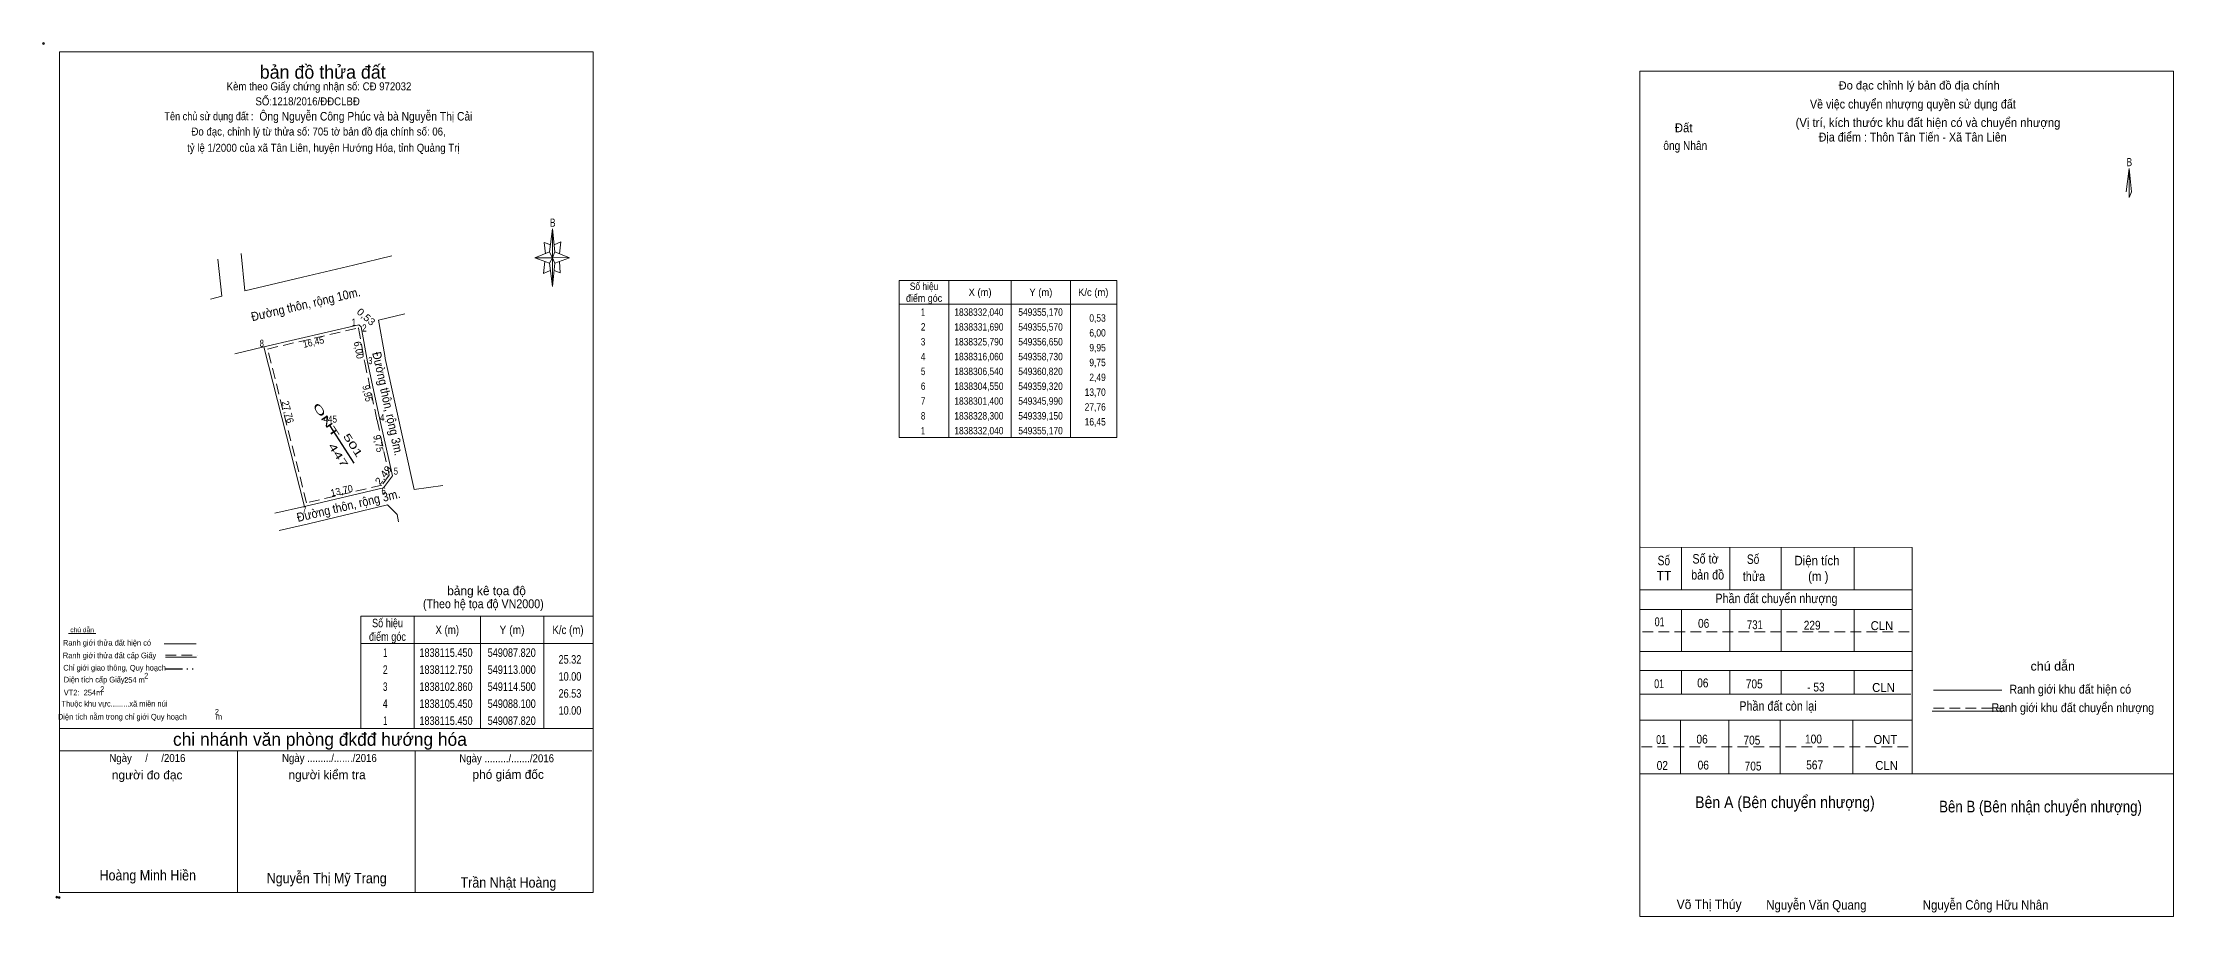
# Model space of a CAD drawing. Header units: metres. Extents: x 549302 to 550096, y 1838230 to 1838380.
# Drawn here: x 549301.8 to 549661.3, y 1838232.2 to 1838379.6 of the extents above; entities that cross this region are included whole.
import ezdxf
from ezdxf.enums import TextEntityAlignment as Align

# ---------------------------------------------------------------- set-up
doc = ezdxf.new("R2010")
doc.units = ezdxf.units.M
doc.header["$LTSCALE"] = 0.6
doc.header["$PDMODE"] = 32
doc.header["$PDSIZE"] = 0.3
for name, pattern in [('DASH_DOUBLE_DOT', [9.2, 5, -1.2, 0.3, -1.2, 0.3, -1.2]), ('DOTTED', [1.5, 0.3, -1.2]), ('MEDIUM_DASHED', [4.5, 3, -1.5])]:
    doc.linetypes.add(name, pattern=pattern)
for name, color, linetype, lineweight in [('1', 7, 'DOTTED', 13), ('12', 7, 'Continuous', 13), ('13', 7, 'Continuous', 25), ('17', 7, 'Continuous', 13), ('18', 7, 'Continuous', 25), ('23', 7, 'Continuous', 13), ('28', 7, 'Continuous', 13), ('63', 7, 'Continuous', 13)]:
    doc.layers.add(name, color=color, linetype=linetype, lineweight=lineweight)
doc.layers.add('20', color=7, linetype='Continuous')

msp = doc.modelspace()

# ---------------------------------------------------------------- linework, layer by layer
at = {"layer": '1', "linetype": 'MEDIUM_DASHED'}
msp.add_lwpolyline([(549355.03, 1838331.49), (549355.11, 1838331.43), (549356.16, 1838325.69), (549358.24, 1838315.95), (549360.28, 1838306.66), (549359.03, 1838305), (549346.35, 1838302), (549339.76, 1838327.93)], close=True, dxfattribs=at)
at = {"layer": '12'}
msp.add_line((549571.28, 1838232.25), (549661.28, 1838232.25), dxfattribs=at)
at = {"layer": '13'}
msp.add_line((549350.27, 1838314.97), (549354.35, 1838308.71), dxfattribs=at)
msp.add_line((549350.27, 1838314.97), (549354.35, 1838308.71), dxfattribs=at)
msp.add_line((549350.27, 1838314.97), (549354.35, 1838308.71), dxfattribs=at)
at = {"layer": '17'}
for p, q in [((549571.28, 1838232.25), (549571.28, 1838374.8)), ((549653.34, 1838354.47), (549653.8, 1838358.37)), ((549617.22, 1838294.46), (549571.36, 1838294.49)), ((549578.32, 1838294.46), (549578.32, 1838287.32)), ((549586.46, 1838294.46), (549586.46, 1838287.32)), ((549595.12, 1838294.46), (549595.12, 1838287.32)), ((549607.42, 1838294.46), (549607.42, 1838287.32)), ((549617.22, 1838294.46), (549617.22, 1838256.3)), ((549571.28, 1838287.32), (549617.22, 1838287.32)), ((549571.28, 1838283.98), (549617.22, 1838283.98)), ((549578.32, 1838283.98), (549578.32, 1838276.9)), ((549586.46, 1838283.98), (549586.46, 1838276.9)), ((549595.12, 1838283.98), (549595.12, 1838276.9)), ((549607.42, 1838283.98), (549607.42, 1838276.9)), ((549571.36, 1838276.9), (549617.16, 1838276.9)), ((549571.28, 1838273.72), (549617.32, 1838273.72)), ((549578.32, 1838273.72), (549578.32, 1838269.73)), ((549586.46, 1838273.72), (549586.46, 1838269.73)), ((549595.12, 1838273.72), (549595.12, 1838269.73)), ((549607.42, 1838273.72), (549607.42, 1838269.73)), ((549571.2, 1838269.73), (549617, 1838269.73)), ((549620.82, 1838270.4), (549632.32, 1838270.4)), ((549571.28, 1838265.35), (549617.22, 1838265.35)), ((549578.12, 1838265.35), (549578.12, 1838256.3)), ((549586.26, 1838265.35), (549586.26, 1838256.3)), ((549594.92, 1838265.35), (549594.92, 1838256.3)), ((549607.22, 1838265.35), (549607.22, 1838256.3)), ((549620.56, 1838266.86), (549632.46, 1838266.86)), ((549571.28, 1838256.3), (549661.28, 1838256.3))]:
    msp.add_line(p, q, dxfattribs=at)
at = {"layer": '17', "linetype": 'MEDIUM_DASHED'}
for p, q in [((549571.72, 1838280.26), (549617.28, 1838280.26)), ((549620.8, 1838267.36), (549632.6, 1838267.36)), ((549571.54, 1838260.87), (549617.22, 1838260.87))]:
    msp.add_line(p, q, dxfattribs=at)
at = {"layer": '17'}
msp.add_lwpolyline([(549571.28, 1838374.8), (549661.28, 1838374.8), (549661.28, 1838232.25)], dxfattribs=at)
msp.add_lwpolyline([(549653.8, 1838358.37), (549654.24, 1838354.47), (549653.8, 1838353.47)], close=True, dxfattribs=at)
at = {"layer": '18', "lineweight": 13}
for p, q in [((549335.3, 1838344.05), (549335.96, 1838337.77)), ((549331.38, 1838343.1), (549332.03, 1838336.85)), ((549330.15, 1838336.33), (549332.03, 1838336.85)), ((549358.51, 1838332.83), (549362.91, 1838333.87)), ((549355.57, 1838331.69), (549356.65, 1838325.79)), ((549334.22, 1838327.1), (549339.15, 1838328.3)), ((549339.15, 1838328.3), (549345.99, 1838301.4)), ((549345.99, 1838301.4), (549359.32, 1838304.55)), ((549360.82, 1838306.54), (549359.32, 1838304.55)), ((549341.02, 1838300.23), (549345.99, 1838301.4)), ((549346.68, 1838298.48), (549360.01, 1838301.63)), ((549361.88, 1838298.77), (549361.65, 1838300.04)), ((549341.71, 1838297.31), (549346.68, 1838298.48))]:
    msp.add_line(p, q, dxfattribs=at)
for points in [[(549335.96, 1838337.77), (549345.69, 1838340.07), (549354.25, 1838342.1), (549360.74, 1838343.63)], [(549339.15, 1838328.3), (549355.17, 1838332.04), (549355.57, 1838331.69)], [(549356.65, 1838325.79), (549358.73, 1838316.06), (549360.82, 1838306.54)]]:
    msp.add_lwpolyline(points, dxfattribs=at)
at = {"layer": '23'}
for p, q in [((549358.51, 1838332.83), (549359.53, 1838326.83)), ((549359.53, 1838326.83), (549359.61, 1838326.34))]:
    msp.add_line(p, q, dxfattribs=at)
msp.add_lwpolyline([(549369.34, 1838304.93), (549364.52, 1838304.25), (549359.61, 1838326.34)], dxfattribs=at)
msp.add_lwpolyline([(549369.34, 1838304.93), (549364.52, 1838304.25), (549359.61, 1838326.34)], dxfattribs=at)
msp.add_lwpolyline([(549369.34, 1838304.93), (549364.52, 1838304.25), (549359.61, 1838326.34)], dxfattribs=at)
msp.add_lwpolyline([(549369.34, 1838304.93), (549364.52, 1838304.25), (549359.61, 1838326.34)], dxfattribs=at)
at = {"layer": '28'}
for p, q in [((549387.33, 1838344.3), (549387.83, 1838348.2)), ((549387.33, 1838342.4), (549384.83, 1838343.3)), ((549388.23, 1838344.3), (549390.73, 1838343.3)), ((549388.23, 1838342.4), (549387.83, 1838338.5)), ((549389.13, 1838340.8), (549388.13, 1838341.2)), ((549389.03, 1838342.7), (549389.13, 1838340.8)), ((549306.18, 1838279.97), (549310.78, 1838279.97)), ((549322.33, 1838278.2), (549327.71, 1838278.2)), ((549322.53, 1838275.96), (549327.79, 1838275.96)), ((549304.67, 1838263.96), (549394.67, 1838263.96)), ((549304.67, 1838260.16), (549394.47, 1838260.16)), ((549304.67, 1838260.16), (549394.47, 1838260.16)), ((549304.67, 1838260.16), (549394.47, 1838260.16)), ((549334.67, 1838236.26), (549334.67, 1838260.16)), ((549364.67, 1838236.26), (549364.67, 1838260.16))]:
    msp.add_line(p, q, dxfattribs=at)
at = {"layer": '28', "linetype": 'MEDIUM_DASHED'}
msp.add_line((549322.53, 1838276.28), (549327.97, 1838276.28), dxfattribs=at)
at = {"layer": '28', "linetype": 'DASH_DOUBLE_DOT', "lineweight": 25}
msp.add_line((549322.43, 1838273.99), (549327.67, 1838273.99), dxfattribs=at)
at = {"layer": '28'}
for points in [[(549304.67, 1838378.06), (549394.67, 1838378.06), (549394.67, 1838236.26), (549304.67, 1838236.26)], [(549387.83, 1838348.2), (549388.23, 1838344.3), (549387.83, 1838343.3)], [(549387.83, 1838343.3), (549384.83, 1838343.3), (549387.33, 1838344.3), (549388.23, 1838342.4), (549390.73, 1838343.3), (549387.83, 1838343.4)], [(549387.83, 1838343.3), (549387.83, 1838338.5), (549387.33, 1838342.4)]]:
    msp.add_lwpolyline(points, close=True, dxfattribs=at)
for points in [[(549387.83, 1838343.3), (549387.33, 1838344.3), (549384.83, 1838343.3)], [(549387.53, 1838345.5), (549386.43, 1838345.9), (549386.63, 1838344)], [(549387.83, 1838343.3), (549388.23, 1838342.4), (549390.73, 1838343.3)], [(549388.13, 1838345.5), (549389.23, 1838346), (549389.03, 1838344)], [(549386.53, 1838342.7), (549386.33, 1838340.7), (549387.43, 1838341.2)], [(549394.67, 1838236.26), (549304.67, 1838236.26), (549304.67, 1838260.16)]]:
    msp.add_lwpolyline(points, dxfattribs=at)
for p in [(549301.97, 1838379.46), (549304.21, 1838235.48), (549304.61, 1838235.42)]:
    msp.add_point(p, dxfattribs=at)
at = {"layer": '63'}
for p, q in [((549454.72, 1838339.51), (549454.72, 1838313.01)), ((549465.22, 1838339.51), (549465.22, 1838313.01)), ((549475.22, 1838339.51), (549475.22, 1838313.01)), ((549446.32, 1838335.51), (549483.02, 1838335.51)), ((549360.01, 1838301.63), (549361.65, 1838300.04)), ((549364.48, 1838282.88), (549364.48, 1838263.93)), ((549375.68, 1838282.88), (549375.68, 1838263.93)), ((549386.35, 1838282.88), (549386.35, 1838263.93)), ((549355.51, 1838278.29), (549394.67, 1838278.29))]:
    msp.add_line(p, q, dxfattribs=at)
for points in [[(549446.32, 1838339.51), (549483.02, 1838339.51), (549483.02, 1838313.01), (549446.32, 1838313.01)], [(549355.51, 1838282.88), (549394.67, 1838282.88), (549394.67, 1838263.93), (549355.51, 1838263.93)]]:
    msp.add_lwpolyline(points, close=True, dxfattribs=at)

# ---------------------------------------------------------------- texts
at = {"layer": '1', "width": 0.85}
msp.add_text('445', height=1.2, dxfattribs=at).set_placement((549350.34, 1838315.52), align=Align.CENTER)
at = {"layer": '13', "width": 1.95}
msp.add_text('ONT ', height=1.2, rotation=303.098, dxfattribs=at).set_placement((549351.4245, 1838312.0953), align=Align.RIGHT)
msp.add_text('ONT ', height=1.2, rotation=303.098, dxfattribs=at).set_placement((549351.4245, 1838312.0953), align=Align.RIGHT)
msp.add_text('ONT ', height=1.2, rotation=303.098, dxfattribs=at).set_placement((549351.4245, 1838312.0953), align=Align.RIGHT)
at = {"layer": '13'}
for s, width, p in [('447', 1.7, (549351.1961, 1838309.7076)), ('447', 1.7, (549351.1961, 1838309.7076)), ('447', 1.7, (549351.1961, 1838309.7076)), ('501', 1.65, (549353.6674, 1838311.3876)), ('501', 1.65, (549353.6674, 1838311.3876)), ('501', 1.65, (549353.6674, 1838311.3876))]:
    msp.add_text(s, height=1.2, rotation=303.098, dxfattribs=dict(at, width=width)).set_placement(p, align=Align.CENTER)
at = {"layer": '17'}
msp.add_text('Đo đạc chỉnh lý bản đồ địa chính', height=1.4, dxfattribs=at).set_placement((549618.39, 1838371.7), align=Align.CENTER)
for s, height, width, p in [('Về việc chuyển nhượng quyền sử dụng đất', 1.5, 0.9, (549617.325, 1838368.5)), ('B', 1.378, 0.75, (549653.85, 1838358.77)), ('Số', 1.6, 0.8, (549575.32, 1838291.46)), ('Số tờ', 1.6, 0.85, (549582.35, 1838291.76)), ('TT', 1.6, 0.95, (549575.35, 1838288.9)), ('bản đồ', 1.6, 0.85, (549582.71, 1838289.06)), ('thửa', 1.6, 0.85, (549590.515, 1838288.8)), ('(m )', 1.6, 0.9, (549601.375, 1838288.8)), ('Phần đất chuyển nhượng', 1.6, 0.85, (549594.315, 1838285.08)), ('01', 1.5, 0.75, (549574.605, 1838281.18)), ('06', 1.5, 0.85, (549582.035, 1838280.92)), ('731', 1.5, 0.8, (549590.68, 1838280.69)), ('229', 1.5, 0.85, (549600.345, 1838280.6)), ('CLN', 1.5, 0.95, (549612.11, 1838280.53)), ('chú dẫn', 1.5, 1.05, (549640.93, 1838273.7)), ('01', 1.5, 0.75, (549574.525, 1838270.74)), ('06', 1.5, 0.85, (549581.895, 1838270.87)), ('705', 1.5, 0.85, (549590.575, 1838270.7)), ('- 53', 1.5, 0.85, (549600.975, 1838270.18)), ('CLN', 1.5, 0.95, (549612.37, 1838270.1)), ('Ranh giới khu đất hiện có ', 1.5, 0.9, (549644.135, 1838269.82)), ('Phần đất còn lại', 1.6, 0.85, (549594.57, 1838266.93)), ('Ranh giới khu đất chuyển nhượng', 1.5, 0.9, (549644.31, 1838266.7)), ('01', 1.5, 0.75, (549574.865, 1838261.32)), ('06', 1.5, 0.85, (549581.775, 1838261.38)), ('705', 1.5, 0.85, (549590.175, 1838261.22)), ('100', 1.5, 0.85, (549600.565, 1838261.41)), ('ONT', 1.5, 0.95, (549612.69, 1838261.33)), ('02', 1.5, 0.85, (549575.065, 1838256.95)), ('06', 1.5, 0.85, (549581.975, 1838257.01)), ('705', 1.5, 0.85, (549590.375, 1838256.85)), ('567', 1.5, 0.85, (549600.76, 1838257.04)), ('CLN', 1.5, 0.95, (549612.89, 1838256.96)), ('Bên A (Bên chuyển nhượng)', 1.97, 0.9, (549595.755, 1838250.51)), ('Bên B (Bên nhận chuyển nhượng)', 1.97, 0.85, (549638.87, 1838249.78)), ('Nguyễn Văn Quang', 1.6, 0.9, (549601.055, 1838233.39)), ('Nguyễn Công Hữu Nhân', 1.6, 0.9, (549629.6, 1838233.38)), ('Võ Thị Thúy', 1.6, 0.95, (549582.96, 1838233.48))]:
    msp.add_text(s, height=height, dxfattribs=dict(at, width=width)).set_placement(p, align=Align.CENTER)
at = {"layer": '17', "width": 0.95}
msp.add_text('(Vị trí, kích thước khu đất hiện có và chuyển nhượng', height=1.5, dxfattribs=at).set_placement((549597.55, 1838365.38))
at = {"layer": '20', "width": 0.9}
msp.add_text('Địa điểm : Thôn Tân Tiến - Xã Tân Liên', height=1.5, dxfattribs=at).set_placement((549617.295, 1838362.93), align=Align.CENTER)
at = {"layer": '28'}
for s, height, p in [('bản đồ thửa đất', 2.25, (549349.075, 1838373.53)), ('bảng kê tọa độ', 1.5, (549376.71, 1838286.42)), ('chi nhánh văn phòng đkđđ hướng hóa', 2.187, (549348.605, 1838261.02)), ('người đo đạc', 1.5, (549319.455, 1838255.36)), ('người kiểm tra', 1.5, (549349.805, 1838255.38)), ('phó giám đốc', 1.5, (549380.36, 1838255.44))]:
    msp.add_text(s, height=height, dxfattribs=at).set_placement(p, align=Align.CENTER)
for s, height, width, p in [('Kèm theo Giấy chứng nhận số: CĐ 972032', 1.35, 0.9, (549348.445, 1838371.56)), ('SỐ:1218/2016/ĐĐCLBĐ', 1.35, 0.9, (549346.53, 1838369.03)), ('Tên chủ sử dụng đất :', 1.35, 0.85, (549329.885, 1838366.52)), ('Đo đạc, chỉnh lý từ thửa số: 705 tờ bản đồ địa chính số: 06,', 1.35, 0.9, (549348.375, 1838363.94)), (' tỷ lệ 1/2000 của xã Tân Liên, huyện Hướng Hóa, tỉnh Quảng Trị', 1.35, 0.9, (549348.95, 1838361.2)), ('B', 1.378, 0.75, (549387.88, 1838348.56)), ('(Theo hệ tọa độ VN2000)', 1.5, 0.9, (549376.17, 1838284.22)), ('Ranh giới thửa đất hiện có ', 0.96, 0.9, (549312.855, 1838277.92)), ('chú dẫn', 0.8, 1.05, (549308.48, 1838280.17)), ('Ranh giới thửa đất cấp Giấy', 0.96, 0.9, (549313.11, 1838275.78)), ('Diện tích cấp Giấy: ', 0.96, 0.9, (549310.865, 1838271.7)), ('Chỉ giới giao thông, Quy hoạch', 0.96, 0.9, (549313.96, 1838273.7)), ('254 m ', 0.96, 0.85, (549317.48, 1838271.65)), ('2', 0.96, 0.8, (549319.3, 1838272.36)), ('2', 0.96, 0.8, (549319.3, 1838272.36)), (' VT2:  254m ', 0.96, 0.9, (549308.635, 1838269.51)), ('Thuộc khu vực.........xã miền núi', 0.96, 0.9, (549313.94, 1838267.64)), ('2', 0.96, 0.8, (549311.88, 1838270.09)), ('Diện tích nằm trong chỉ giới Quy hoạch              m', 0.96, 0.9, (549318.245, 1838265.44)), ('2', 0.96, 0.8, (549331.23, 1838266.28)), ('Ngày     /     /2016', 1.35, 0.9, (549319.495, 1838258.28)), ('Ngày ........./......./2016', 1.35, 0.9, (549350.2, 1838258.29)), ('Ngày ........./......./2016', 1.35, 0.9, (549380.1, 1838258.24)), ('Hoàng Minh Hiền', 1.75, 0.9, (549319.56, 1838238.31)), ('Nguyễn Thị Mỹ Trang', 1.75, 0.9, (549349.75, 1838237.82)), ('Trần Nhật Hoàng', 1.75, 0.9, (549380.405, 1838237.1))]:
    msp.add_text(s, height=height, dxfattribs=dict(at, width=width)).set_placement(p, align=Align.CENTER)
at = {"layer": '28', "width": 0.9}
msp.add_text('Ông Nguyễn Công Phúc và bà Nguyễn Thị Cải', height=1.44, dxfattribs=at).set_placement((549338.39, 1838366.47))
at = {"layer": '63'}
for s, height, width, p in [('Đất ', 1.5, 0.95, (549578.93, 1838364.5)), ('ông Nhân', 1.5, 0.85, (549578.935, 1838361.5)), ('điểm góc', 1.25, 0.9, (549450.52, 1838335.89)), ('Số hiệu', 1.25, 0.85, (549450.52, 1838337.89)), ('X (m)', 1.25, 0.95, (549459.97, 1838336.89)), ('Y (m)', 1.25, 0.95, (549470.225, 1838336.89)), ('K/c (m)', 1.25, 0.95, (549479.065, 1838336.89)), (' 1', 1.25, 0.75, (549450.17, 1838333.54)), ('1838332,040', 1.25, 0.85, (549459.77, 1838333.54)), ('549355,170', 1.25, 0.85, (549470.17, 1838333.54)), (' 3', 1.25, 0.8, (549450.165, 1838328.54)), (' 2', 1.25, 0.85, (549450.175, 1838331.04)), ('1838331,690', 1.25, 0.85, (549459.77, 1838331.04)), ('1838325,790', 1.25, 0.85, (549459.77, 1838328.54)), ('549355,570', 1.25, 0.85, (549470.17, 1838331.04)), ('549356,650', 1.25, 0.85, (549470.17, 1838328.54)), (' 4', 1.25, 0.85, (549450.17, 1838326.04)), ('1838316,060', 1.25, 0.85, (549459.77, 1838326.04)), ('549358,730', 1.25, 0.85, (549470.17, 1838326.04)), (' 5', 1.25, 0.8, (549450.175, 1838323.54)), (' 6', 1.25, 0.85, (549450.175, 1838321.04)), ('1838306,540', 1.25, 0.85, (549459.77, 1838323.54)), ('1838304,550', 1.25, 0.85, (549459.77, 1838321.04)), ('549360,820', 1.25, 0.85, (549470.17, 1838323.54)), ('549359,320', 1.25, 0.85, (549470.17, 1838321.04)), (' 7', 1.25, 0.8, (549450.175, 1838318.54)), ('1838301,400', 1.25, 0.85, (549459.77, 1838318.54)), ('549345,990', 1.25, 0.85, (549470.17, 1838318.54)), (' 8', 1.25, 0.8, (549450.175, 1838316.04)), (' 1', 1.25, 0.75, (549450.17, 1838313.54)), ('1838328,300', 1.25, 0.85, (549459.77, 1838316.04)), ('1838332,040', 1.25, 0.85, (549459.77, 1838313.54)), ('549339,150', 1.25, 0.85, (549470.17, 1838316.04)), ('549355,170', 1.25, 0.85, (549470.17, 1838313.54)), ('Số', 1.6, 0.8, (549590.38, 1838291.7)), ('Diện tích', 1.6, 0.9, (549601.16, 1838291.46)), ('Số hiệu', 1.435, 0.8, (549360.005, 1838281.01)), ('điểm góc', 1.435, 0.8, (549359.995, 1838278.72)), ('X (m)', 1.435, 0.85, (549370.08, 1838279.86)), ('Y (m)', 1.435, 0.9, (549381.01, 1838279.86)), ('K/c (m)', 1.435, 0.85, (549390.455, 1838279.86)), ('1', 1.435, 0.6, (549359.615, 1838276.02)), ('1838115.450', 1.435, 0.8, (549369.87, 1838276.02)), ('549087.820', 1.435, 0.8, (549380.96, 1838276.02)), ('2', 1.435, 0.75, (549359.625, 1838273.15)), ('3', 1.435, 0.7, (549359.62, 1838270.28)), ('1838112.750', 1.435, 0.8, (549369.87, 1838273.15)), ('1838102.860', 1.435, 0.8, (549369.87, 1838270.28)), ('549113.000', 1.435, 0.8, (549380.96, 1838273.15)), ('549114.500', 1.435, 0.8, (549380.96, 1838270.28)), ('4', 1.435, 0.75, (549359.62, 1838267.41)), ('1838105.450', 1.435, 0.8, (549369.87, 1838267.41)), ('549088.100', 1.435, 0.8, (549380.96, 1838267.41)), ('1', 1.435, 0.6, (549359.615, 1838264.54)), ('1838115.450', 1.435, 0.8, (549369.87, 1838264.54)), ('549087.820', 1.435, 0.8, (549380.96, 1838264.54))]:
    msp.add_text(s, height=height, dxfattribs=dict(at, width=width)).set_placement(p, align=Align.CENTER)
for s, height, rotation, width, p in [('Đường thôn, rộng 10m.', 1.5, 13.141, 0.9, (549346.3745, 1838334.7538)), ('0,53', 1.2, 318.814, 1.1, (549355.9949, 1838332.9082)), ('16,45', 1.2, 13.141, 0.9, (549347.6436, 1838328.5334)), ('6,00', 1.2, 280.373, 0.95, (549354.573, 1838327.653)), ('Đường thôn, rộng 3m.', 1.5, 282.382, 0.9, (549359.3256, 1838318.5608)), ('9,95', 1.2, 282.067, 0.9, (549356.0435, 1838320.3304)), ('27,76', 1.2, 284.267, 0.95, (549342.6059, 1838317.1779)), ('9,75', 1.2, 282.382, 0.95, (549357.892, 1838311.8687)), ('2,49', 1.2, 52.992, 1.1, (549359.7708, 1838306.3038)), ('Đường thôn, rộng 3m.', 1.5, 13.296, 0.9, (549353.5825, 1838300.8158)), ('13,70', 1.2, 13.296, 0.95, (549352.407, 1838303.4741))]:
    msp.add_text(s, height=height, rotation=rotation, dxfattribs=dict(at, width=width)).set_placement(p, align=Align.CENTER)
for s, height, width, p in [(' 1', 1.2, 0.75, (549354.66, 1838331.87)), ('0,53', 1.25, 0.85, (549481.17, 1838332.54)), (' 8', 1.2, 0.8, (549339.15, 1838328.3)), (' 2', 1.2, 0.85, (549356.49, 1838330.89)), ('9,95', 1.25, 0.85, (549481.17, 1838327.54)), ('6,00', 1.25, 0.85, (549481.17, 1838330.04)), (' 3', 1.2, 0.8, (549357.46, 1838325.39)), ('9,75', 1.25, 0.85, (549481.17, 1838325.04)), ('2,49', 1.25, 0.85, (549481.17, 1838322.54)), ('27,76', 1.25, 0.85, (549481.17, 1838317.54)), ('13,70', 1.25, 0.85, (549481.17, 1838320.04)), (' 4', 1.2, 0.85, (549359.48, 1838315.77)), ('16,45', 1.25, 0.85, (549481.17, 1838315.04)), (' 5', 1.2, 0.8, (549361.77, 1838306.74)), (' 6', 1.2, 0.85, (549359.73, 1838303.4)), (' 7', 1.2, 0.8, (549346.34, 1838300.19)), ('25.32', 1.435, 0.8, (549392.7, 1838274.87)), ('10.00', 1.435, 0.8, (549392.7, 1838272)), ('26.53', 1.435, 0.8, (549392.7, 1838269.13)), ('10.00', 1.435, 0.8, (549392.7, 1838266.26))]:
    msp.add_text(s, height=height, dxfattribs=dict(at, width=width)).set_placement(p, align=Align.RIGHT)

doc.saveas('drawing.dxf')
